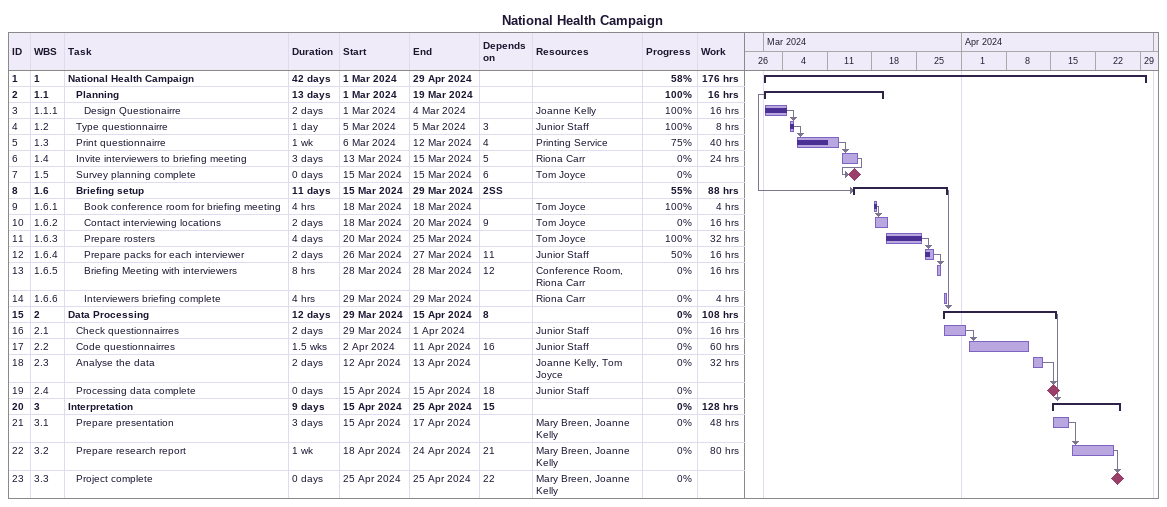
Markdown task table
National Health Campaign

| ID | WBS | Task | Duration | Start | Finish | Predecessors | Resources | % complete | Work (h) |
|---|---|---|---|---|---|---|---|---|---|
| 1 | 1 | **National Health Campaign** | 42d | 2024-03-01 | 2024-04-29 |  |  | 58 | 176 |
| 2 | 1.1 | **Planning** | 13d | 2024-03-01 | 2024-03-19 |  |  | 100 | 16 |
| 3 | 1.1.1 | Design Questionairre | 2d | 2024-03-01 | 2024-03-04 |  | Joanne Kelly | 100 | 16 |
| 4 | 1.2 | Type questionnairre | 1d | 2024-03-05 | 2024-03-05 | 3 | Junior Staff | 100 | 8 |
| 5 | 1.3 | Print questionnairre | 1w | 2024-03-06 | 2024-03-12 | 4 | Printing Service | 75 | 40 |
| 6 | 1.4 | Invite interviewers to briefing meeting | 3d | 2024-03-13 | 2024-03-15 | 5 | Riona Carr | 0 | 24 |
| 7 | 1.5 | Survey planning complete | 0d | 2024-03-15 | 2024-03-15 | 6 | Tom Joyce | 0 |  |
| 8 | 1.6 | **Briefing setup** | 11d | 2024-03-15 | 2024-03-29 | 2SS |  | 55 | 88 |
| 9 | 1.6.1 | Book conference room for briefing meeting | 4h | 2024-03-18 | 2024-03-18 |  | Tom Joyce | 100 | 4 |
| 10 | 1.6.2 | Contact interviewing locations | 2d | 2024-03-18 | 2024-03-20 | 9 | Tom Joyce | 0 | 16 |
| 11 | 1.6.3 | Prepare rosters | 4d | 2024-03-20 | 2024-03-25 |  | Tom Joyce | 100 | 32 |
| 12 | 1.6.4 | Prepare packs for each interviewer | 2d | 2024-03-26 | 2024-03-27 | 11 | Junior Staff | 50 | 16 |
| 13 | 1.6.5 | Briefing Meeting with interviewers | 8h | 2024-03-28 | 2024-03-28 | 12 | Conference Room, Riona Carr | 0 | 16 |
| 14 | 1.6.6 | Interviewers briefing complete | 4h | 2024-03-29 | 2024-03-29 |  | Riona Carr | 0 | 4 |
| 15 | 2 | **Data Processing** | 12d | 2024-03-29 | 2024-04-15 | 8 |  | 0 | 108 |
| 16 | 2.1 | Check questionnairres | 2d | 2024-03-29 | 2024-04-01 |  | Junior Staff | 0 | 16 |
| 17 | 2.2 | Code questionnairres | 1.5w | 2024-04-02 | 2024-04-11 | 16 | Junior Staff | 0 | 60 |
| 18 | 2.3 | Analyse the data | 2d | 2024-04-12 | 2024-04-13 |  | Joanne Kelly, Tom Joyce | 0 | 32 |
| 19 | 2.4 | Processing data complete | 0d | 2024-04-15 | 2024-04-15 | 18 | Junior Staff | 0 |  |
| 20 | 3 | **Interpretation** | 9d | 2024-04-15 | 2024-04-25 | 15 |  | 0 | 128 |
| 21 | 3.1 | Prepare presentation | 3d | 2024-04-15 | 2024-04-17 |  | Mary Breen, Joanne Kelly | 0 | 48 |
| 22 | 3.2 | Prepare research report | 1w | 2024-04-18 | 2024-04-24 | 21 | Mary Breen, Joanne Kelly | 0 | 80 |
| 23 | 3.3 | Project complete | 0d | 2024-04-25 | 2024-04-25 | 22 | Mary Breen, Joanne Kelly | 0 |  |
